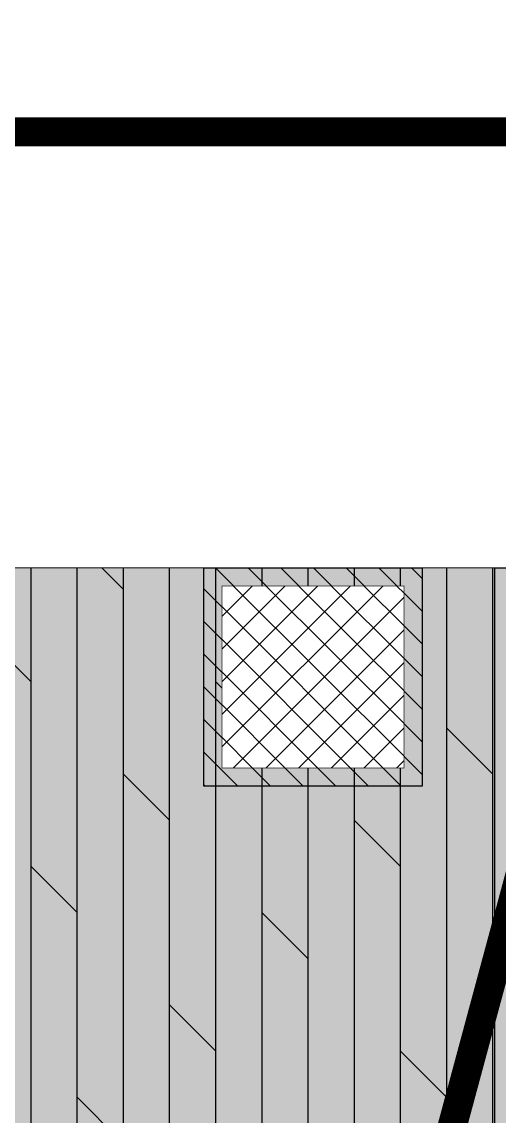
# Model space of a CAD drawing. Header units: millimetres. Extents: x -620 to 17580, y -3355 to 14690.
# Drawn here: x 12990 to 13646, y 12866 to 14371 of the extents above; entities that cross this region are included whole.
import ezdxf

# ---------------------------------------------------------------- set-up
doc = ezdxf.new("R2010")
doc.units = ezdxf.units.MM
doc.header["$LTSCALE"] = 150
doc.set_wipeout_variables(frame=1)
doc.linetypes.add('DASHED', pattern=[0.75, 0.5, -0.25])
for name, color, linetype in [('ad-Elevation 10', 8, 'Continuous'), ('ad-MS Columns', 1, 'Continuous'), ('ad-RCC', 3, 'Continuous'), ('ad-RCC Hatch', 125, 'Continuous')]:
    doc.layers.add(name, color=color, linetype=linetype)
doc.layers.add('ad-Secondary Roof', color=6, linetype='Continuous', true_color=0xff00ff)
doc.layers.add('ad-Verandah', color=7, linetype='Continuous', true_color=0xa57c52)

# ---------------------------------------------------------------- blocks, each defined once
blk = doc.blocks.new('1625E_Roof Plan')
at = {"layer": 'ad-Secondary Roof', "linetype": 'DASHED', "ltscale": 2, "const_width": 40}
for points in [[(13950, 14220), (13138.3, 11207.5), (13950, 8195)], [(12570, 8195), (10022.5, 11207.5), (12570, 14220), (13950, 14220), (13950, 8195)]]:
    blk.add_lwpolyline(points, close=True, dxfattribs=at)
blk = doc.blocks.new('A$C42b14ea2')
at = {"layer": 'ad-RCC Hatch', "transparency": 33554687}
h = blk.add_hatch(dxfattribs=at)
h.set_pattern_fill('ANSI31', color=256, scale=10)
h.set_pattern_definition([(45, (13250, 8645), (-22.45064, 22.45064), [])])
h.paths.add_polyline_path([(0, 0), (300, 0), (300, 300), (0, 300)])
at = {"layer": 'ad-RCC'}
blk.add_lwpolyline([(0, 0), (300, 0), (300, 300), (0, 300)], close=True, dxfattribs=at)
blk = doc.blocks.new('1625E_Columns')
at = {"layer": 'ad-RCC', "xscale": -1, "rotation": 180}
blk.add_blockref('A$C42b14ea2', (13240, 13620), dxfattribs=at)
blk = doc.blocks.new('zw$B0BD')
blk.add_wipeout([(0, 0), (250, 0), (250, -250), (0, -250)])
at = {"layer": 'ad-MS Columns'}
h = blk.add_hatch(dxfattribs=at)
h.set_pattern_fill('ANSI31', color=256, scale=10)
h.set_pattern_definition([(45, (4e-12, -250), (-22.4506, 22.4506), [])])
h.paths.add_polyline_path([(0, 0), (250, 0), (250, -250), (0, -250)])
at = {"layer": 'ad-MS Columns', "const_width": 1}
blk.add_lwpolyline([(0, 0), (250, 0), (250, -250), (0, -250)], close=True, dxfattribs=at)
blk = doc.blocks.new('zw$BD87')
at = {"layer": 'ad-MS Columns'}
blk.add_blockref('zw$B0BD', (1145, 13595), dxfattribs=at)
blk = doc.blocks.new('zw$3055')
at = {"transparency": 33554559}
h = blk.add_hatch(dxfattribs=at)
h.set_pattern_fill('GRASS', color=74, angle=180)
h.set_pattern_definition([(270, (14545, 4e-12), (17.96051, -17.96051), [4.7625, -31.15852]), (225, (14545, 4e-12), (17.96051, -17.96051), [4.7625, -20.6375]), (315, (14545, 4e-12), (17.96051, 17.96051), [4.7625, -20.6375])])
h.paths.add_polyline_path([(14550, -3375), (13640, -3375), (13640, 0), (14550, 0)])
h = blk.add_hatch(color=256, dxfattribs=at)
h.dxf.hatch_style = 1
h.set_gradient(color1=(153, 204, 0), color2=(63, 127, 0), tint=1, name='INVSPHERICAL')
h.paths.add_polyline_path([(14550, -3375), (13640, -3375), (13640, 0), (14550, 0)])
at = {"layer": 'ad-Verandah', "transparency": 33554559}
h = blk.add_hatch(color=256, dxfattribs=at)
h.dxf.hatch_style = 1
h.paths.add_polyline_path([(12120, 0), (13640, 0), (13640, -4975), (12120, -4975)])
at = {"layer": 'ad-Verandah', "transparency": 33554687}
h = blk.add_hatch(dxfattribs=at)
h.set_pattern_fill('DOLMIT', color=256, scale=10, angle=270)
h.set_pattern_definition([(270, (-442546.75, 133732.39), (63.5, -1e-14), []), (315, (-442546.75, 133732.4), (126.999913, 126.999913), [89.80256, -179.60512])])
h.paths.add_polyline_path([(12120, 0), (13640, 0), (13640, -4975), (12120, -4975)])
at = {"layer": 'ad-Elevation 10'}
blk.add_lwpolyline([(14550, -3375), (13640, -3375), (13640, 0), (14550, 0)], close=True, dxfattribs=at)
at = {"layer": 'ad-Verandah', "lineweight": 9}
blk.add_lwpolyline([(12120, 0), (13640, 0), (13640, -4975), (12120, -4975)], close=True, dxfattribs=at)

msp = doc.modelspace()

# ---------------------------------------------------------------- block references
at = {"layer": 'ad-Verandah', "rotation": 360}
msp.add_blockref('zw$3055', (0, 13620), dxfattribs=at)

# ---------------------------------------------------------------- next in the draw order: block references
msp.add_blockref('1625E_Roof Plan', (0, 0))

# ---------------------------------------------------------------- next in the draw order: block references
at = {"layer": 'ad-MS Columns'}
msp.add_blockref('zw$BD87', (12120, 0), dxfattribs=at)

# ---------------------------------------------------------------- next in the draw order: block references
msp.add_blockref('1625E_Columns', (0, 0))

doc.saveas('drawing.dxf')
